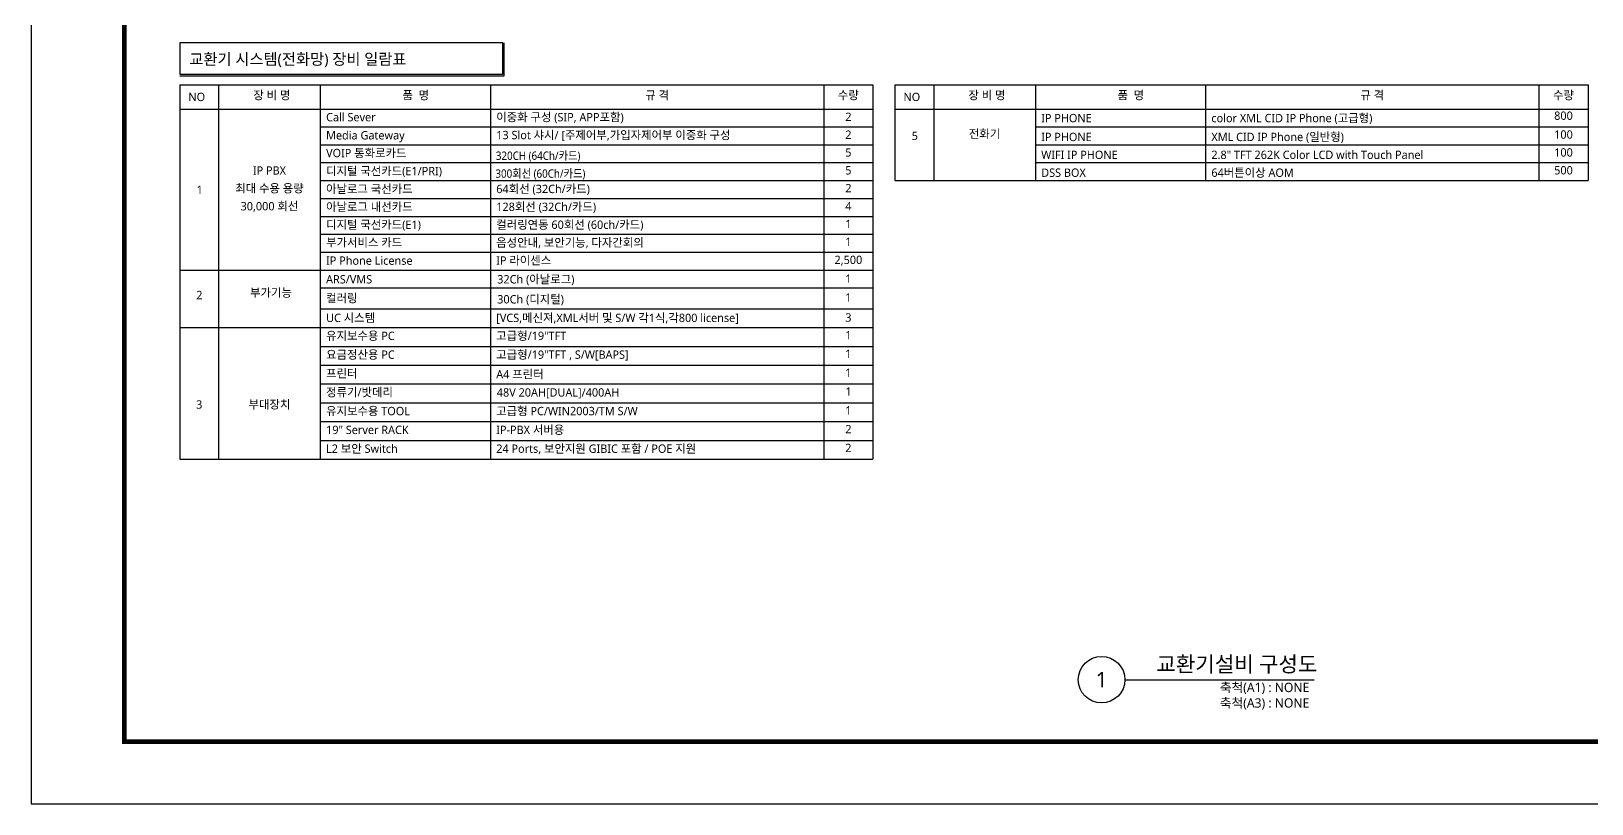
# Model space of a CAD drawing. Header units: millimetres. Extents: x 841 to 1682, y 0 to 594.
# Drawn here: x 841 to 1344, y 0 to 249 of the extents above; entities that cross this region are included whole.
import ezdxf
from ezdxf.enums import TextEntityAlignment as Align

# ---------------------------------------------------------------- set-up
doc = ezdxf.new("R2010")
doc.units = ezdxf.units.MM
for name, color, linetype in [('001dmp-FORM', 7, 'Continuous'), ('003dmp-TIT', 2, 'Continuous'), ('A', 4, 'Continuous')]:
    doc.layers.add(name, color=color, linetype=linetype)
doc.styles.add('sukwoo', font='malgun.ttf')

# ---------------------------------------------------------------- blocks, each defined once
blk = doc.blocks.new('FORM_ELEC_SUKWOO$0$')
at = {"layer": '001dmp-FORM', "color": 30}
blk.add_lwpolyline([(161727, 114228), (0, 114228), (0, 0), (161727, 0)], close=True, dxfattribs=at)
at = {"layer": '001dmp-FORM', "const_width": 288}
blk.add_lwpolyline([(5769, 3846), (5769, 110382), (157881, 110382), (157881, 3846)], close=True, dxfattribs=at)
blk = doc.blocks.new('FORM_ELEC_SUKWOO')
at = {"layer": '001dmp-FORM'}
blk.add_blockref('FORM_ELEC_SUKWOO$0$', (12, -1), dxfattribs=at)

msp = doc.modelspace()

# ---------------------------------------------------------------- linework, layer by layer
at = {"layer": '003dmp-TIT'}
msp.add_line((1193.47, 40), (1254.53, 40), dxfattribs=at)
msp.add_circle((1185.97, 40), 7.5, dxfattribs=at)
at = {"layer": 'A', "color": 6}
for p, q in [((993.43, 234.61), (993.43, 245.26)), ((888.9, 234.61), (993.43, 234.61)), ((888.9, 231.75), (1112.27, 231.75)), ((888.9, 231.75), (888.9, 111.06)), ((901.39, 231.75), (901.39, 111.06)), ((934.16, 231.75), (934.16, 111.06)), ((989.01, 231.75), (989.01, 111.06)), ((1096.47, 231.75), (1096.47, 111.06)), ((1112.27, 231.75), (1112.27, 111.06)), ((1119.38, 231.75), (1342.75, 231.75)), ((1119.38, 231.75), (1119.38, 223.94)), ((1131.87, 231.75), (1131.87, 223.94)), ((1164.64, 231.75), (1164.64, 223.94)), ((1219.49, 231.75), (1219.49, 223.94)), ((1326.95, 231.75), (1326.95, 223.94)), ((1342.75, 231.75), (1342.75, 223.94)), ((888.9, 223.94), (1112.27, 223.94)), ((1119.38, 223.94), (1342.75, 223.94)), ((1119.38, 223.94), (1119.38, 200.89)), ((1119.38, 223.94), (1342.75, 223.94)), ((1131.87, 223.94), (1131.87, 200.89)), ((1164.64, 223.94), (1164.64, 200.89)), ((1219.49, 223.94), (1219.49, 200.89)), ((1326.95, 223.94), (1326.95, 200.89)), ((1342.75, 223.94), (1342.75, 200.89)), ((934.16, 218.18), (1112.27, 218.18)), ((1164.64, 218.18), (1342.75, 218.18)), ((934.16, 212.42), (1112.27, 212.42)), ((1164.64, 212.42), (1342.75, 212.42)), ((934.16, 206.66), (1112.27, 206.66)), ((1164.64, 206.66), (1342.75, 206.66)), ((934.16, 200.89), (1112.27, 200.89)), ((1119.38, 200.89), (1342.75, 200.89)), ((934.16, 195.08), (1112.27, 195.08)), ((934.16, 189.32), (1112.27, 189.32)), ((934.16, 183.55), (1112.27, 183.55)), ((934.16, 177.79), (1112.27, 177.79)), ((888.9, 172.03), (1112.27, 172.03)), ((934.16, 172.03), (1112.27, 172.03)), ((934.16, 166.26), (1112.27, 166.26)), ((934.16, 159.56), (1112.27, 159.56)), ((934.16, 159.56), (1112.27, 159.56)), ((888.9, 153.5), (1112.27, 153.5)), ((934.16, 153.5), (1112.27, 153.5)), ((934.16, 147.44), (1112.27, 147.44)), ((934.16, 141.37), (1112.27, 141.37)), ((934.16, 135.31), (1112.27, 135.31)), ((934.16, 129.25), (1112.27, 129.25)), ((934.16, 123.18), (1112.27, 123.18)), ((934.16, 117.12), (1112.27, 117.12)), ((888.9, 111.06), (1112.27, 111.06))]:
    msp.add_line(p, q, dxfattribs=at)
msp.add_lwpolyline([(888.9, 245.26), (888.9, 235.16), (992.98, 235.16), (992.98, 245.26)], close=True, dxfattribs=at)

# ---------------------------------------------------------------- block references
at = {"color": 4, "xscale": 0.005200107336338875, "yscale": 0.005200107336338875, "zscale": 0.005200107336338875}
msp.add_blockref('FORM_ELEC_SUKWOO', (840.94, 0.01), dxfattribs=at)

# ---------------------------------------------------------------- texts
at = {"layer": '003dmp-TIT', "style": 'sukwoo'}
msp.add_text('교환기설비 구성도', height=5, dxfattribs=at).set_placement((1255.53, 41), align=Align.BOTTOM_RIGHT)
msp.add_text('1', height=5, dxfattribs=at).set_placement((1185.97, 40), align=Align.MIDDLE_CENTER)
at = {"layer": '003dmp-TIT', "color": 3, "style": 'sukwoo'}
for s, p in [('축척(A1) : NONE', (1252.94, 39)), ('축척(A3) : NONE', (1252.94, 34))]:
    msp.add_text(s, height=3, dxfattribs=at).set_placement(p, align=Align.TOP_RIGHT)
at = {"layer": 'A', "style": 'sukwoo'}
for s, height, p in [('교환기 시스템(전화망) 장비 일람표', 3.6127, (891.97, 238.22)), ('Call Sever', 2.688, (936.04, 219.97)), ('이중화 구성 (SIP, APP포함)', 2.688, (990.88, 219.97)), ('IP PHONE', 2.688, (1166.52, 219.67)), ('color XML CID IP Phone (고급형)', 2.688, (1221.36, 219.67)), ('Media Gateway  ', 2.688, (936.04, 214.13)), ('13 Slot 샤시/ [주제어부,가입자제어부 이중화 구성', 2.688, (990.88, 214.2)), ('IP PHONE', 2.688, (1166.52, 213.6)), ('XML CID IP Phone (일반형)', 2.688, (1221.36, 213.6)), ('VOIP 통화로카드 ', 2.688, (936.04, 208.41)), ('WIFI IP PHONE', 2.688, (1166.52, 207.84)), ('2.8" TFT 262K Color LCD with Touch Panel', 2.688, (1221.36, 207.84)), ('디지털 국선카드(E1/PRI)', 2.688, (936.04, 202.6)), ('DSS BOX', 2.688, (1166.52, 202.08)), ('64버튼이상 AOM', 2.688, (1221.36, 202.08)), ('아날로그 국선카드', 2.688, (936.04, 196.84)), ('64회선 (32Ch/카드)', 2.688, (990.88, 196.84)), ('아날로그 내선카드', 2.688, (936.04, 191.07)), ('128회선 (32Ch/카드)', 2.688, (990.88, 191.07)), ('디지털 국선카드(E1)', 2.688, (936.04, 185.31)), ('컬러링연동 60회선 (60ch/카드)', 2.688, (990.88, 185.31)), ('부가서비스 카드', 2.688, (936.04, 179.6)), ('음성안내, 보안기능, 다자간회의', 2.688, (990.88, 179.55)), ('IP Phone License', 2.688, (936.04, 173.74)), ('IP 라이센스', 2.688, (990.88, 173.79)), ('ARS/VMS', 2.688, (936.04, 167.72)), ('32Ch (아날로그)', 2.688, (991.19, 167.72)), ('컬러링', 2.688, (936.04, 161.62)), ('30Ch (디지털)', 2.688, (991.19, 161.27)), ('UC 시스템', 2.688, (936.04, 155.28)), ('[VCS,메신져,XML서버 및 S/W 각1식,각800 license]', 2.688, (990.88, 155.28)), ('유지보수용 PC', 2.688, (936.04, 149.49)), ('고급형/19"TFT', 2.688, (990.88, 149.49)), ('요금정산용 PC', 2.688, (936.04, 143.43)), ('고급형/19"TFT , S/W[BAPS]', 2.688, (990.88, 143.43)), ('프린터', 2.688, (936.04, 137.37)), ('A4 프린터', 2.688, (990.88, 137.1)), ('정류기/밧데리', 2.688, (936.04, 131.31)), ('48V 20AH[DUAL]/400AH', 2.688, (991.06, 131.25)), ('유지보수용 TOOL', 2.688, (936.04, 125.24)), ('고급형 PC/WIN2003/TM S/W', 2.688, (990.88, 125.24)), ('19" Server RACK', 2.688, (936.04, 119.18)), ('IP-PBX 서버용', 2.688, (990.88, 119.18)), ('L2 보안 Switch', 2.688, (936.04, 113.12)), ('24 Ports, 보안지원 GIBIC 포함 / POE 지원', 2.688, (990.88, 113.12))]:
    msp.add_text(s, height=height, dxfattribs=at).set_placement(p)
for s, height, p in [('NO', 2.688, (891.65, 227.85)), ('NO', 2.688, (1122.13, 227.85)), ('5', 2.69, (1124.79, 215.3)), ('1', 2.69, (894.31, 197.93)), ('2', 2.69, (894.19, 163.97))]:
    msp.add_text(s, height=height, dxfattribs=at).set_placement(p, align=Align.MIDDLE_LEFT)
for s, height, p in [('장 비 명', 2.688, (918.55, 226.24)), ('품  명', 2.688, (964.94, 226.24)), ('규 격', 2.688, (1042.74, 226.24)), ('수량', 2.688, (1104.37, 226.24)), ('장 비 명', 2.688, (1149.03, 226.24)), ('품  명', 2.688, (1195.42, 226.24)), ('규 격', 2.688, (1273.22, 226.24)), ('수량', 2.688, (1334.85, 226.24)), ('2', 2.69, (1104.37, 219.27)), ('800', 2.688, (1334.85, 219.64)), ('2', 2.69, (1104.37, 213.51)), ('전화기', 2.688, (1148.26, 213.77)), ('100', 2.688, (1334.85, 213.57)), ('5', 2.69, (1104.37, 207.8)), ('100', 2.688, (1334.85, 207.81)), ('5', 2.69, (1104.37, 202.03)), ('500', 2.688, (1334.85, 202.05)), ('2', 2.69, (1104.37, 196.27)), ('4', 2.69, (1104.37, 190.51)), ('1', 2.69, (1104.37, 184.74)), ('1', 2.69, (1104.37, 178.98)), ('2,500', 2.688, (1104.37, 173.17)), ('부가기능', 2.688, (918.27, 162.58)), ('1', 2.69, (1104.37, 167.11)), ('1', 2.69, (1104.37, 161.05)), ('3', 2.69, (1104.37, 154.59)), ('1', 2.69, (1104.37, 148.92)), ('1', 2.69, (1104.37, 142.86)), ('1', 2.69, (1104.37, 136.8)), ('1', 2.69, (1104.44, 130.74)), ('1', 2.69, (1104.37, 124.67)), ('2', 2.69, (1104.37, 118.61)), ('2', 2.69, (1104.37, 112.55))]:
    msp.add_text(s, height=height, dxfattribs=at).set_placement(p, align=Align.BOTTOM_CENTER)
at = {"layer": 'A', "style": 'sukwoo', "width": 0.9}
for s, p in [('320CH (64Ch/카드)', (990.76, 207.55)), ('300회선 (60Ch/카드)', (990.62, 201.79))]:
    msp.add_text(s, height=2.688, dxfattribs=at).set_placement(p)
at = {"layer": 'A', "style": 'sukwoo'}
for s, height, p in [('IP PBX', 2.688, (917.78, 204.13)), ('최대 수용 용량', 2.688, (917.78, 198.37)), ('30,000 회선', 2.688, (917.78, 192.61)), ('3', 2.69, (895.15, 128.71)), ('부대장치', 2.688, (917.78, 128.71))]:
    msp.add_text(s, height=height, dxfattribs=at).set_placement(p, align=Align.MIDDLE_CENTER)

doc.saveas('drawing.dxf')
